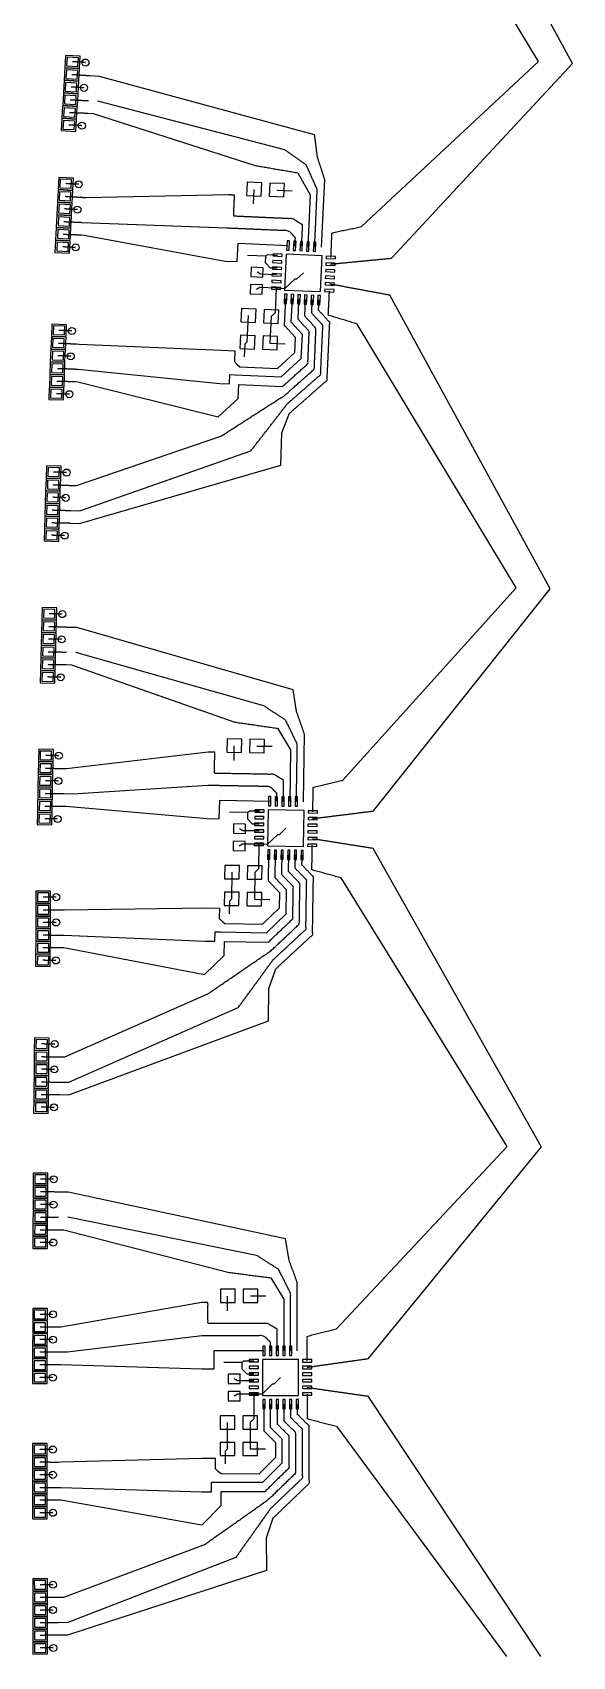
# Model space of a CAD drawing. Header units: millimetres. Extents: x 205 to 336, y 438 to 916.
# Drawn here: x 212.5 to 253, y 438 to 559.9 of the extents above; entities that cross this region are included whole.
import ezdxf

# ---------------------------------------------------------------- set-up
doc = ezdxf.new("R2010")
doc.units = ezdxf.units.MM
doc.header["$MEASUREMENT"] = 0
doc.layers.add('1_top copper', color=18, linetype='Continuous', true_color=0x000000)

msp = doc.modelspace()

# ---------------------------------------------------------------- linework, layer by layer
at = {"layer": '1_top copper'}
for p, q in [((253.03, 557.59), (241.52, 578.87)), ((250.49, 557.75), (239.03, 576.76)), ((237.21, 545.35), (250.49, 557.75)), ((239.45, 542.98), (253.03, 557.59)), ((216.83, 556.69), (217.53, 556.65)), ((217.53, 556.65), (233.66, 552.27)), ((216.67, 553.87), (217.07, 553.84)), ((217.07, 553.84), (229.24, 549.94)), ((231.45, 551.11), (217.43, 554.77)), ((216.33, 547.55), (216.53, 547.54)), ((216.53, 547.54), (227.2, 547.76)), ((216.24, 545.67), (216.94, 545.63)), ((216.94, 545.63), (227.09, 545.26)), ((216.19, 544.73), (216.39, 544.72)), ((216.39, 544.72), (226.97, 542.77)), ((251.35, 518.15), (239.33, 540.2)), ((248.81, 518.23), (236.88, 538.04)), ((215.83, 536.54), (216.03, 536.53)), ((216.03, 536.53), (226.68, 536.07)), ((215.75, 534.66), (215.95, 534.65)), ((215.95, 534.65), (226.57, 533.57)), ((215.72, 533.72), (215.92, 533.71)), ((215.92, 533.71), (226.46, 531.07)), ((215.83, 525.91), (226.65, 529.61)), ((216.08, 524.01), (228.91, 528.53)), ((216.04, 523.07), (231.16, 527.45)), ((215.43, 525.92), (215.83, 525.91)), ((215.34, 523.1), (216.04, 523.07)), ((215.37, 524.04), (216.08, 524.01)), ((235.79, 503.78), (248.81, 518.23)), ((238.1, 501.48), (251.35, 518.15)), ((215.12, 515.29), (215.82, 515.27)), ((215.82, 515.27), (232.05, 510.6)), ((229.88, 509.38), (215.78, 513.39)), ((215.05, 512.47), (215.45, 512.46)), ((215.45, 512.46), (227.7, 508.15)), ((215.07, 504.66), (225.71, 505.92)), ((214.87, 504.66), (215.07, 504.66)), ((214.84, 502.78), (215.54, 502.76)), ((215.54, 502.76), (225.67, 503.42)), ((214.82, 501.84), (215.02, 501.83)), ((215.02, 501.83), (225.63, 500.92)), ((238.05, 498.69), (250.67, 476.27)), ((248.13, 476.29), (235.67, 496.46)), ((214.69, 494.05), (214.89, 494.05)), ((214.89, 494.05), (225.52, 494.21)), ((214.68, 492.16), (214.88, 492.16)), ((214.88, 492.16), (225.48, 491.71)), ((214.68, 491.22), (214.88, 491.22)), ((214.88, 491.22), (225.44, 489.21)), ((214.96, 483.01), (225.68, 487.75)), ((215.25, 481.12), (227.96, 486.73)), ((215.24, 480.18), (230.24, 485.72)), ((214.56, 483.01), (214.96, 483.01)), ((214.55, 481.13), (215.25, 481.12)), ((214.54, 480.19), (215.24, 480.18)), ((235.34, 462.61), (248.13, 476.29)), ((250.67, 476.27), (237.68, 460.34)), ((215.19, 472.86), (214.49, 472.87)), ((231.5, 469.37), (215.19, 472.86)), ((229.34, 468.11), (215.18, 470.98)), ((214.47, 470.04), (214.87, 470.04)), ((214.87, 470.04), (227.18, 466.85)), ((225.23, 464.58), (214.65, 462.72)), ((214.65, 462.72), (214.45, 462.72)), ((225.23, 462.08), (215.15, 460.84)), ((214.64, 459.9), (214.44, 459.9)), ((215.15, 460.84), (214.45, 460.84)), ((225.23, 459.58), (214.64, 459.9)), ((237.68, 457.55), (250.63, 438)), ((235.33, 455.29), (248.09, 438)), ((214.64, 452.58), (214.44, 452.57)), ((225.22, 452.87), (214.64, 452.58)), ((214.44, 450.69), (214.64, 450.69)), ((214.64, 450.69), (225.22, 450.37)), ((214.64, 449.75), (214.44, 449.75)), ((225.22, 447.87), (214.64, 449.75)), ((225.48, 446.42), (214.86, 442.43)), ((227.78, 445.44), (215.17, 440.55)), ((230.08, 444.46), (215.16, 439.6)), ((214.86, 442.43), (214.46, 442.43)), ((215.17, 440.55), (214.46, 440.54)), ((215.16, 439.6), (214.46, 439.6))]:
    msp.add_line(p, q, dxfattribs=at)
for points in [[(216, 556.3), (216.05, 557.2), (214.95, 557.26), (214.9, 556.36)], [(216.05, 557.25), (216.1, 558.14), (215, 558.21), (214.95, 557.31)], [(215.93, 557.38), (215.97, 558.03), (215.12, 558.08), (215.08, 557.43)], [(215.94, 555.35), (215.99, 556.25), (214.89, 556.31), (214.84, 555.41)], [(215.82, 555.48), (215.86, 556.13), (215.01, 556.18), (214.97, 555.53)], [(215.88, 556.43), (215.92, 557.08), (215.07, 557.13), (215.03, 556.48)], [(215.89, 554.4), (215.94, 555.3), (214.84, 555.36), (214.79, 554.46)], [(215.77, 554.53), (215.81, 555.18), (214.96, 555.23), (214.92, 554.58)], [(215.83, 553.45), (215.88, 554.35), (214.78, 554.41), (214.73, 553.52)], [(215.71, 553.58), (215.75, 554.23), (214.9, 554.28), (214.86, 553.63)], [(215.78, 552.5), (215.83, 553.4), (214.73, 553.47), (214.68, 552.57)], [(215.66, 552.64), (215.7, 553.28), (214.85, 553.33), (214.81, 552.68)], [(215.55, 548.1), (215.59, 549), (214.49, 549.05), (214.45, 548.16)], [(215.43, 548.23), (215.46, 548.88), (214.61, 548.92), (214.58, 548.27)], [(229.68, 547.65), (229.72, 548.65), (228.63, 548.7), (228.58, 547.7)], [(215.5, 547.15), (215.54, 548.05), (214.44, 548.11), (214.4, 547.21)], [(215.38, 547.28), (215.41, 547.93), (214.56, 547.97), (214.53, 547.33)], [(231.38, 547.58), (231.42, 548.58), (230.32, 548.62), (230.28, 547.63)], [(215.45, 546.2), (215.5, 547.1), (214.4, 547.16), (214.35, 546.26)], [(215.33, 546.34), (215.37, 546.98), (214.52, 547.03), (214.48, 546.38)], [(215.36, 544.31), (215.4, 545.21), (214.3, 545.26), (214.26, 544.36)], [(215.41, 545.26), (215.45, 546.15), (214.35, 546.21), (214.31, 545.31)], [(215.24, 544.44), (215.27, 545.09), (214.42, 545.13), (214.39, 544.48)], [(215.29, 545.39), (215.32, 546.04), (214.47, 546.08), (214.44, 545.43)], [(215.31, 543.36), (215.36, 544.26), (214.26, 544.31), (214.21, 543.41)], [(215.19, 543.49), (215.23, 544.14), (214.38, 544.18), (214.34, 543.53)], [(231.77, 543.58), (231.8, 544.28), (231.62, 544.29), (231.59, 543.59)], [(232.26, 543.56), (232.3, 544.26), (232.12, 544.26), (232.09, 543.57)], [(232.76, 543.54), (232.79, 544.23), (232.62, 544.24), (232.59, 543.55)], [(233.26, 543.52), (233.29, 544.21), (233.12, 544.22), (233.09, 543.52)], [(233.76, 543.49), (233.79, 544.19), (233.62, 544.2), (233.59, 543.5)], [(230.54, 542.65), (231.23, 542.62), (231.24, 542.79), (230.55, 542.82)], [(230.56, 543.15), (231.25, 543.12), (231.26, 543.29), (230.57, 543.32)], [(234.14, 540.47), (234.26, 543.17), (231.56, 543.29), (231.44, 540.59)], [(234.53, 542.47), (235.23, 542.44), (235.24, 542.61), (234.54, 542.64)], [(234.56, 542.97), (235.25, 542.94), (235.26, 543.11), (234.56, 543.14)], [(229.81, 541.56), (229.84, 542.26), (228.94, 542.3), (228.91, 541.6)], [(230.49, 541.65), (231.19, 541.62), (231.2, 541.79), (230.5, 541.82)], [(230.52, 542.15), (231.21, 542.12), (231.22, 542.29), (230.52, 542.32)], [(234.49, 541.47), (235.18, 541.44), (235.19, 541.61), (234.5, 541.65)], [(234.51, 541.97), (235.21, 541.94), (235.21, 542.11), (234.52, 542.14)], [(229.75, 540.27), (229.78, 540.97), (228.89, 541.01), (228.85, 540.31)], [(230.45, 540.65), (231.14, 540.62), (231.15, 540.79), (230.46, 540.82)], [(230.47, 541.15), (231.17, 541.12), (231.17, 541.29), (230.48, 541.32)], [(231.59, 539.59), (231.62, 540.28), (231.44, 540.29), (231.41, 539.59)], [(232.09, 539.56), (232.12, 540.26), (231.94, 540.27), (231.91, 539.57)], [(232.59, 539.54), (232.62, 540.24), (232.44, 540.24), (232.41, 539.55)], [(233.09, 539.52), (233.12, 540.21), (232.94, 540.22), (232.91, 539.53)], [(233.59, 539.5), (233.62, 540.19), (233.44, 540.2), (233.41, 539.51)], [(234.09, 539.48), (234.12, 540.17), (233.94, 540.18), (233.91, 539.48)], [(234.44, 540.47), (235.14, 540.44), (235.15, 540.62), (234.45, 540.65)], [(234.47, 540.97), (235.16, 540.94), (235.17, 541.11), (234.47, 541.15)], [(229.26, 538.16), (229.3, 539.16), (228.21, 539.21), (228.16, 538.21)], [(230.96, 538.09), (231, 539.08), (229.9, 539.13), (229.86, 538.13)], [(215.04, 537.09), (215.07, 537.99), (213.97, 538.03), (213.94, 537.13)], [(214.92, 537.22), (214.94, 537.87), (214.09, 537.9), (214.07, 537.25)], [(215, 536.14), (215.04, 537.04), (213.94, 537.08), (213.9, 536.18)], [(214.88, 536.27), (214.91, 536.92), (214.06, 536.95), (214.03, 536.3)], [(229.17, 536.16), (229.22, 537.16), (228.12, 537.21), (228.07, 536.21)], [(230.87, 536.09), (230.91, 537.09), (229.82, 537.14), (229.77, 536.14)], [(214.96, 535.19), (215, 536.09), (213.9, 536.13), (213.86, 535.23)], [(214.84, 535.32), (214.87, 535.97), (214.02, 536), (213.99, 535.35)], [(214.89, 533.29), (214.92, 534.19), (213.82, 534.23), (213.79, 533.33)], [(214.92, 534.24), (214.96, 535.14), (213.86, 535.18), (213.82, 534.28)], [(214.77, 533.42), (214.79, 534.07), (213.94, 534.1), (213.92, 533.45)], [(214.8, 534.37), (214.83, 535.02), (213.98, 535.05), (213.95, 534.4)], [(214.85, 532.34), (214.88, 533.24), (213.78, 533.28), (213.75, 532.38)], [(214.73, 532.47), (214.75, 533.12), (213.9, 533.15), (213.88, 532.5)], [(214.64, 526.46), (214.67, 527.36), (213.57, 527.39), (213.54, 526.49)], [(214.52, 526.59), (214.54, 527.24), (213.69, 527.26), (213.67, 526.61)], [(214.61, 525.51), (214.64, 526.41), (213.54, 526.44), (213.51, 525.54)], [(214.49, 525.64), (214.51, 526.29), (213.66, 526.31), (213.64, 525.66)], [(214.55, 523.61), (214.58, 524.51), (213.48, 524.54), (213.45, 523.64)], [(214.58, 524.56), (214.61, 525.46), (213.51, 525.49), (213.48, 524.59)], [(214.43, 523.74), (214.45, 524.39), (213.6, 524.42), (213.58, 523.77)], [(214.46, 524.69), (214.48, 525.34), (213.63, 525.36), (213.61, 524.71)], [(214.52, 522.66), (214.55, 523.56), (213.45, 523.59), (213.42, 522.7)], [(214.4, 522.79), (214.42, 523.44), (213.57, 523.47), (213.55, 522.82)], [(214.49, 521.71), (214.52, 522.61), (213.42, 522.65), (213.39, 521.75)], [(214.37, 521.84), (214.39, 522.49), (213.54, 522.52), (213.52, 521.87)], [(214.3, 514.88), (214.32, 515.78), (213.22, 515.8), (213.2, 514.9)], [(214.32, 515.83), (214.34, 516.72), (213.24, 516.75), (213.22, 515.85)], [(214.2, 515.95), (214.21, 516.6), (213.37, 516.62), (213.35, 515.97)], [(214.27, 513.93), (214.29, 514.83), (213.2, 514.85), (213.17, 513.95)], [(214.15, 514.05), (214.17, 514.7), (213.32, 514.73), (213.3, 514.08)], [(214.17, 515), (214.19, 515.65), (213.34, 515.67), (213.32, 515.03)], [(214.25, 512.98), (214.27, 513.88), (213.17, 513.9), (213.15, 513)], [(214.13, 513.1), (214.14, 513.75), (213.29, 513.78), (213.28, 513.13)], [(214.22, 512.03), (214.25, 512.93), (213.15, 512.95), (213.12, 512.05)], [(214.1, 512.15), (214.12, 512.8), (213.27, 512.83), (213.25, 512.18)], [(214.2, 511.08), (214.22, 511.98), (213.12, 512), (213.1, 511.1)], [(214.08, 511.2), (214.09, 511.85), (213.24, 511.88), (213.23, 511.23)], [(214.07, 505.19), (214.09, 506.09), (212.99, 506.11), (212.97, 505.21)], [(228.2, 505.87), (228.22, 506.87), (227.12, 506.89), (227.1, 505.89)], [(229.9, 505.85), (229.92, 506.85), (228.82, 506.86), (228.8, 505.86)], [(214.05, 504.24), (214.07, 505.14), (212.97, 505.16), (212.95, 504.26)], [(213.93, 504.37), (213.94, 505.02), (213.09, 505.03), (213.08, 504.38)], [(213.95, 505.32), (213.96, 505.97), (213.11, 505.98), (213.1, 505.33)], [(214.03, 503.29), (214.05, 504.19), (212.95, 504.21), (212.93, 503.31)], [(213.91, 503.42), (213.92, 504.07), (213.07, 504.08), (213.06, 503.43)], [(214.02, 502.34), (214.03, 503.24), (212.93, 503.26), (212.92, 502.36)], [(213.89, 502.47), (213.91, 503.12), (213.06, 503.13), (213.04, 502.48)], [(230.4, 501.86), (230.41, 502.56), (230.23, 502.56), (230.22, 501.87)], [(230.9, 501.86), (230.91, 502.55), (230.73, 502.55), (230.72, 501.86)], [(231.4, 501.85), (231.41, 502.54), (231.23, 502.55), (231.22, 501.85)], [(231.9, 501.84), (231.91, 502.53), (231.73, 502.54), (231.72, 501.84)], [(232.4, 501.83), (232.41, 502.53), (232.23, 502.53), (232.22, 501.83)], [(213.98, 500.44), (214, 501.34), (212.9, 501.36), (212.88, 500.46)], [(214, 501.39), (214.01, 502.29), (212.91, 502.31), (212.9, 501.41)], [(213.86, 500.57), (213.87, 501.22), (213.02, 501.23), (213.01, 500.58)], [(213.87, 501.52), (213.89, 502.17), (213.04, 502.18), (213.02, 501.53)], [(229.2, 501.39), (229.9, 501.38), (229.9, 501.56), (229.21, 501.57)], [(232.86, 498.82), (232.9, 501.52), (230.21, 501.57), (230.16, 498.87)], [(233.2, 501.33), (233.9, 501.32), (233.9, 501.49), (233.21, 501.5)], [(228.5, 499.79), (228.51, 500.49), (227.61, 500.51), (227.6, 499.81)], [(229.18, 499.89), (229.87, 499.88), (229.88, 500.06), (229.18, 500.07)], [(229.19, 500.39), (229.88, 500.38), (229.89, 500.56), (229.19, 500.57)], [(229.2, 500.89), (229.89, 500.88), (229.89, 501.06), (229.2, 501.07)], [(233.18, 499.83), (233.87, 499.82), (233.88, 499.99), (233.18, 500)], [(233.19, 500.33), (233.88, 500.32), (233.89, 500.49), (233.19, 500.5)], [(233.2, 500.83), (233.89, 500.82), (233.89, 500.99), (233.2, 501)], [(228.48, 498.49), (228.49, 499.19), (227.59, 499.21), (227.58, 498.51)], [(229.16, 498.89), (229.86, 498.88), (229.86, 499.06), (229.17, 499.07)], [(229.17, 499.39), (229.87, 499.38), (229.87, 499.56), (229.17, 499.57)], [(233.16, 498.83), (233.86, 498.82), (233.86, 498.99), (233.17, 499)], [(233.17, 499.33), (233.87, 499.32), (233.87, 499.49), (233.17, 499.5)], [(230.33, 497.87), (230.34, 498.56), (230.17, 498.56), (230.16, 497.87)], [(230.83, 497.86), (230.84, 498.55), (230.67, 498.55), (230.66, 497.86)], [(231.33, 497.85), (231.34, 498.54), (231.17, 498.55), (231.16, 497.85)], [(231.83, 497.84), (231.84, 498.54), (231.67, 498.54), (231.66, 497.84)], [(232.33, 497.83), (232.34, 498.53), (232.17, 498.53), (232.16, 497.84)], [(232.83, 497.82), (232.84, 498.52), (232.67, 498.52), (232.66, 497.83)], [(228.04, 496.38), (228.06, 497.38), (226.96, 497.39), (226.94, 496.39)], [(229.74, 496.35), (229.76, 497.35), (228.66, 497.37), (228.64, 496.37)], [(213.88, 494.56), (213.88, 495.46), (212.78, 495.47), (212.78, 494.57)], [(213.75, 494.69), (213.76, 495.34), (212.91, 495.34), (212.9, 494.69)], [(228.01, 494.38), (228.03, 495.38), (226.93, 495.39), (226.91, 494.39)], [(229.71, 494.35), (229.73, 495.35), (228.63, 495.37), (228.61, 494.37)], [(213.87, 493.61), (213.88, 494.51), (212.78, 494.52), (212.77, 493.62)], [(213.75, 493.74), (213.75, 494.39), (212.9, 494.39), (212.9, 493.74)], [(213.87, 492.66), (213.87, 493.56), (212.77, 493.57), (212.77, 492.67)], [(213.87, 491.71), (213.87, 492.61), (212.77, 492.62), (212.77, 491.72)], [(213.75, 492.79), (213.75, 493.44), (212.9, 493.44), (212.9, 492.79)], [(213.86, 490.76), (213.87, 491.66), (212.77, 491.67), (212.76, 490.77)], [(213.74, 491.84), (213.74, 492.49), (212.89, 492.49), (212.89, 491.84)], [(213.74, 490.89), (213.74, 491.54), (212.89, 491.54), (212.89, 490.89)], [(213.86, 489.81), (213.86, 490.71), (212.76, 490.72), (212.76, 489.82)], [(213.73, 489.94), (213.74, 490.59), (212.89, 490.59), (212.88, 489.94)], [(213.76, 483.53), (213.77, 484.43), (212.67, 484.44), (212.66, 483.54)], [(213.63, 483.66), (213.64, 484.31), (212.79, 484.32), (212.78, 483.67)], [(213.75, 482.58), (213.76, 483.48), (212.66, 483.49), (212.65, 482.59)], [(213.62, 482.71), (213.63, 483.36), (212.78, 483.37), (212.77, 482.72)], [(213.74, 481.63), (213.75, 482.53), (212.65, 482.54), (212.64, 481.64)], [(213.62, 481.76), (213.62, 482.41), (212.77, 482.42), (212.77, 481.77)], [(213.72, 479.73), (213.73, 480.63), (212.63, 480.64), (212.62, 479.74)], [(213.73, 480.68), (213.74, 481.58), (212.64, 481.59), (212.63, 480.69)], [(213.6, 479.86), (213.6, 480.51), (212.75, 480.52), (212.75, 479.87)], [(213.61, 480.81), (213.61, 481.46), (212.76, 481.47), (212.76, 480.82)], [(213.71, 478.78), (213.72, 479.68), (212.62, 479.69), (212.61, 478.79)], [(213.59, 478.91), (213.6, 479.56), (212.75, 479.57), (212.74, 478.92)], [(213.67, 472.43), (213.68, 473.33), (212.58, 473.34), (212.57, 472.44)], [(213.68, 473.38), (213.68, 474.28), (212.58, 474.29), (212.58, 473.39)], [(213.55, 473.51), (213.56, 474.16), (212.71, 474.16), (212.7, 473.51)], [(213.55, 472.56), (213.55, 473.21), (212.7, 473.21), (212.7, 472.56)], [(213.67, 471.48), (213.67, 472.38), (212.57, 472.39), (212.57, 471.49)], [(213.54, 471.61), (213.55, 472.26), (212.7, 472.26), (212.69, 471.61)], [(213.66, 470.53), (213.67, 471.43), (212.57, 471.44), (212.56, 470.54)], [(213.54, 470.66), (213.54, 471.31), (212.69, 471.31), (212.69, 470.66)], [(213.65, 468.63), (213.66, 469.53), (212.56, 469.54), (212.55, 468.64)], [(213.66, 469.58), (213.66, 470.48), (212.56, 470.49), (212.56, 469.59)], [(213.53, 469.71), (213.54, 470.36), (212.69, 470.36), (212.68, 469.71)], [(213.53, 468.76), (213.53, 469.41), (212.68, 469.41), (212.68, 468.76)], [(227.72, 464.58), (227.72, 465.58), (226.62, 465.58), (226.62, 464.58)], [(229.42, 464.58), (229.42, 465.58), (228.32, 465.58), (228.32, 464.58)], [(213.64, 463.24), (213.64, 464.14), (212.54, 464.14), (212.54, 463.24)], [(213.51, 463.36), (213.51, 464.01), (212.66, 464.01), (212.66, 463.36)], [(213.63, 461.34), (213.64, 462.24), (212.54, 462.24), (212.53, 461.34)], [(213.64, 462.29), (213.64, 463.19), (212.54, 463.19), (212.54, 462.29)], [(213.51, 462.41), (213.51, 463.06), (212.66, 463.06), (212.66, 462.41)], [(213.51, 461.46), (213.51, 462.11), (212.66, 462.11), (212.66, 461.46)], [(213.63, 460.39), (213.63, 461.29), (212.53, 461.29), (212.53, 460.39)], [(213.51, 460.51), (213.51, 461.16), (212.66, 461.16), (212.66, 460.51)], [(229.98, 460.61), (229.98, 461.3), (229.8, 461.3), (229.8, 460.61)], [(230.48, 460.61), (230.48, 461.3), (230.3, 461.3), (230.3, 460.61)], [(230.98, 460.6), (230.98, 461.3), (230.8, 461.3), (230.8, 460.6)], [(231.48, 460.6), (231.48, 461.3), (231.3, 461.3), (231.3, 460.6)], [(231.98, 460.6), (231.98, 461.3), (231.8, 461.3), (231.8, 460.6)], [(213.63, 459.44), (213.63, 460.34), (212.53, 460.34), (212.53, 459.44)], [(213.51, 459.56), (213.51, 460.21), (212.66, 460.21), (212.66, 459.56)], [(228.79, 460.12), (229.49, 460.12), (229.49, 460.29), (228.79, 460.29)], [(228.79, 459.62), (229.49, 459.62), (229.49, 459.79), (228.79, 459.79)], [(232.49, 457.6), (232.49, 460.3), (229.79, 460.3), (229.79, 457.6)], [(232.79, 460.11), (233.49, 460.11), (233.49, 460.29), (232.79, 460.29)], [(232.79, 459.61), (233.49, 459.61), (233.49, 459.79), (232.79, 459.79)], [(213.63, 458.49), (213.63, 459.39), (212.53, 459.39), (212.53, 458.49)], [(213.5, 458.61), (213.51, 459.26), (212.66, 459.26), (212.65, 458.61)], [(228.11, 458.5), (228.11, 459.2), (227.21, 459.2), (227.21, 458.5)], [(228.79, 459.12), (229.49, 459.12), (229.49, 459.29), (228.79, 459.29)], [(228.79, 458.62), (229.49, 458.62), (229.49, 458.79), (228.79, 458.79)], [(232.79, 459.11), (233.49, 459.11), (233.49, 459.29), (232.79, 459.29)], [(232.79, 458.61), (233.49, 458.61), (233.49, 458.79), (232.79, 458.79)], [(228.11, 457.2), (228.11, 457.9), (227.21, 457.9), (227.21, 457.2)], [(228.79, 458.12), (229.49, 458.12), (229.49, 458.29), (228.79, 458.29)], [(228.79, 457.62), (229.48, 457.62), (229.49, 457.79), (228.79, 457.79)], [(229.97, 456.61), (229.97, 457.3), (229.8, 457.3), (229.8, 456.61)], [(230.47, 456.61), (230.47, 457.3), (230.3, 457.3), (230.3, 456.61)], [(230.97, 456.6), (230.97, 457.3), (230.8, 457.3), (230.8, 456.6)], [(231.47, 456.6), (231.47, 457.3), (231.3, 457.3), (231.3, 456.6)], [(231.97, 456.6), (231.97, 457.3), (231.8, 457.3), (231.8, 456.6)], [(232.47, 456.6), (232.47, 457.3), (232.3, 457.3), (232.3, 456.6)], [(232.79, 458.11), (233.49, 458.11), (233.49, 458.29), (232.79, 458.29)], [(232.79, 457.61), (233.48, 457.61), (233.49, 457.79), (232.79, 457.79)], [(227.71, 455.08), (227.71, 456.08), (226.61, 456.08), (226.61, 455.08)], [(229.41, 455.08), (229.41, 456.08), (228.31, 456.08), (228.31, 455.08)], [(213.63, 453.09), (213.63, 453.99), (212.53, 453.99), (212.53, 453.09)], [(213.5, 453.21), (213.5, 453.86), (212.65, 453.86), (212.65, 453.21)], [(227.71, 453.08), (227.71, 454.08), (226.61, 454.08), (226.61, 453.08)], [(229.41, 453.08), (229.41, 454.08), (228.31, 454.08), (228.31, 453.08)], [(213.63, 452.14), (213.63, 453.04), (212.53, 453.04), (212.53, 452.14)], [(213.5, 452.26), (213.5, 452.91), (212.65, 452.91), (212.65, 452.26)], [(213.63, 451.19), (213.63, 452.09), (212.53, 452.09), (212.53, 451.19)], [(213.63, 450.24), (213.63, 451.14), (212.53, 451.14), (212.53, 450.24)], [(213.5, 451.31), (213.5, 451.96), (212.65, 451.96), (212.65, 451.31)], [(213.63, 449.29), (213.63, 450.19), (212.53, 450.19), (212.53, 449.29)], [(213.5, 450.36), (213.5, 451.01), (212.65, 451.01), (212.65, 450.36)], [(213.51, 449.41), (213.5, 450.06), (212.65, 450.06), (212.66, 449.41)], [(213.63, 448.34), (213.63, 449.24), (212.53, 449.24), (212.53, 448.34)], [(213.51, 448.46), (213.51, 449.11), (212.66, 449.11), (212.66, 448.46)], [(213.64, 442.94), (213.64, 443.84), (212.54, 443.83), (212.54, 442.93)], [(213.64, 441.99), (213.64, 442.89), (212.54, 442.88), (212.54, 441.98)], [(213.52, 443.06), (213.51, 443.71), (212.66, 443.71), (212.67, 443.06)], [(213.52, 442.11), (213.52, 442.76), (212.67, 442.76), (212.67, 442.11)], [(213.65, 441.04), (213.64, 441.94), (212.54, 441.93), (212.55, 441.03)], [(213.52, 441.16), (213.52, 441.81), (212.67, 441.81), (212.67, 441.16)], [(213.65, 440.09), (213.65, 440.99), (212.55, 440.98), (212.55, 440.08)], [(213.52, 440.21), (213.52, 440.86), (212.67, 440.86), (212.67, 440.21)], [(213.65, 439.14), (213.65, 440.04), (212.55, 440.03), (212.55, 439.13)], [(213.66, 438.19), (213.65, 439.09), (212.55, 439.08), (212.56, 438.18)], [(213.53, 439.26), (213.53, 439.91), (212.68, 439.91), (212.68, 439.26)], [(213.53, 438.31), (213.53, 438.96), (212.68, 438.96), (212.68, 438.31)]]:
    msp.add_lwpolyline(points, close=True, dxfattribs=at)
for points in [[(232.44, 549.39), (233.36, 547.74), (233.19, 543.87)], [(234.42, 548.92), (234.19, 543.82)], [(229.13, 548.15), (229.08, 547.05)], [(230.85, 548.1), (232, 548.05)], [(227.89, 542.73), (227.95, 544.1), (231.69, 543.93)], [(226.97, 542.77), (227.89, 542.73)], [(230.03, 543.13), (228.66, 543.19)], [(230.87, 542.22), (230.37, 542.24), (230.01, 542.63), (230.03, 543.13), (230.16, 543.25), (230.91, 543.22)], [(232.85, 541.88), (232.33, 541.4), (232.21, 541.41), (231.42, 540.69), (230.8, 540.72), (229.58, 540.77), (229.32, 540.64)], [(230.84, 541.72), (229.62, 541.77), (229.38, 541.93)], [(230.8, 540.72), (230.72, 538.87), (230.43, 538.61), (230.34, 536.61), (231.49, 536.56)], [(227.71, 536.02), (227.68, 535.23), (227.89, 534.99), (228.09, 534.83), (230.91, 534.71), (232.21, 535.9), (232.26, 537.03), (231.43, 537.94), (231.52, 539.94)], [(227.73, 534.22), (231.18, 534.07), (232.69, 535.46), (232.77, 537.25), (231.94, 538.17), (232.02, 539.92)], [(232.96, 538.62), (233.01, 539.87)], [(228.44, 535.57), (228.49, 536.54), (228.64, 536.69), (228.73, 538.68)], [(226.68, 536.07), (227.71, 536.02)], [(226.57, 533.57), (227.3, 533.54), (227.33, 534.24)], [(227.33, 534.24), (227.73, 534.22)], [(226.46, 531.07), (227.96, 532.44), (228.01, 533.5)], [(228.01, 533.5), (231.29, 533.36)], [(231.24, 529.87), (231.81, 531.34)], [(231.16, 527.45), (231.24, 529.87)], [(230.91, 507.69), (231.88, 506.06), (231.82, 502.19)], [(232.9, 507.27), (232.82, 502.17)], [(227.63, 506.36), (227.62, 505.26)], [(229.36, 506.35), (230.51, 506.34)], [(226.54, 500.9), (226.57, 502.28), (230.32, 502.21)], [(228.68, 501.37), (227.3, 501.39)], [(229.54, 500.48), (229.04, 500.48), (228.67, 500.87), (228.68, 501.37), (228.8, 501.49), (229.55, 501.48)], [(225.63, 500.92), (226.54, 500.9)], [(231.53, 500.19), (231.02, 499.7), (230.9, 499.7), (230.14, 498.97), (229.51, 498.98), (228.29, 499), (228.04, 498.85)], [(229.53, 499.98), (228.3, 500), (228.06, 500.15)], [(229.51, 498.98), (229.48, 497.13), (229.2, 496.86), (229.17, 494.86), (230.32, 494.84)], [(226.56, 494.19), (226.54, 493.4), (226.77, 493.17), (226.96, 493.02), (229.79, 492.97), (231.06, 494.2), (231.08, 495.33), (230.22, 496.21), (230.25, 498.21)], [(226.63, 492.4), (230.08, 492.34), (231.55, 493.77), (231.58, 495.57), (230.72, 496.46), (230.75, 498.21)], [(231.73, 496.94), (231.75, 498.19)], [(227.3, 493.76), (227.32, 494.74), (227.47, 494.88), (227.5, 496.88)], [(225.52, 494.21), (226.56, 494.19)], [(225.44, 489.21), (226.9, 490.63), (226.92, 491.69)], [(225.48, 491.71), (226.21, 491.7), (226.22, 492.4)], [(226.22, 492.4), (226.63, 492.4)], [(226.92, 491.69), (230.21, 491.63)], [(230.26, 488.14), (230.78, 489.63)], [(230.24, 485.72), (230.26, 488.14)], [(230.4, 466.44), (231.39, 464.83), (231.39, 460.95)], [(232.39, 460.95), (232.39, 466.05)], [(227.14, 465.05), (227.14, 463.95)], [(228.87, 465.08), (230.02, 465.08)], [(229.89, 460.95), (226.14, 460.96), (226.14, 459.58)], [(228.26, 460.08), (226.89, 460.08)], [(229.14, 459.2), (228.64, 459.2), (228.26, 459.58), (228.26, 460.08), (228.39, 460.2), (229.14, 460.2)], [(226.14, 459.58), (225.23, 459.58)], [(231.14, 458.95), (230.64, 458.45), (230.51, 458.45), (229.76, 457.7), (229.14, 457.7), (227.91, 457.7), (227.66, 457.55)], [(229.14, 458.7), (227.91, 458.7), (227.66, 458.85)], [(229.14, 457.7), (229.14, 455.85), (228.86, 455.58), (228.86, 453.58), (230.01, 453.58)], [(229.89, 456.95), (229.89, 454.95), (230.76, 454.08), (230.76, 452.95), (229.51, 451.7), (226.68, 451.71), (226.48, 451.86), (226.26, 452.08), (226.26, 452.87)], [(226.36, 451.08), (229.81, 451.08), (231.26, 452.53), (231.26, 454.33), (230.39, 455.2), (230.39, 456.95)], [(231.39, 456.95), (231.39, 455.7)], [(227.01, 452.46), (227.01, 453.43), (227.16, 453.58), (227.16, 455.58)], [(226.26, 452.87), (225.22, 452.87)], [(225.22, 450.37), (225.95, 450.37), (225.95, 451.08)], [(226.66, 450.37), (226.66, 449.31), (225.22, 447.87)], [(225.95, 451.08), (226.36, 451.08)], [(229.95, 450.37), (226.66, 450.37)], [(230.56, 448.38), (230.05, 446.88)], [(230.05, 446.88), (230.08, 444.46)]]:
    msp.add_lwpolyline(points, dxfattribs=at)
for centre in [(216.5, 557.67), (216.39, 555.77), (216.23, 552.93), (215.99, 548.53), (215.9, 546.63), (215.76, 543.79), (215.48, 537.52), (215.4, 535.62), (215.29, 532.77), (215.08, 526.89), (215.02, 524.99), (214.93, 522.15), (214.76, 516.26), (214.71, 514.36), (214.64, 511.52), (214.5, 505.63), (214.47, 503.73), (214.41, 500.88), (214.31, 495.01), (214.3, 493.11), (214.28, 490.26), (214.19, 483.98), (214.17, 482.08), (214.14, 479.23), (214.11, 473.83), (214.1, 471.93), (214.08, 469.08), (214.06, 463.69), (214.06, 461.79), (214.05, 458.94), (214.05, 453.54), (214.05, 451.64), (214.06, 448.79), (214.07, 443.39), (214.07, 441.49), (214.08, 438.64)]:
    msp.add_circle(centre, 0.264, dxfattribs=at)
for points, knots in [([(216.5, 557.67), (216.49, 557.67), (216.48, 557.67), (216, 557.7), (215.53, 557.73)], [0, 0, 0, 0.0353553, 0.0353553, 0.9853553, 0.9853553, 0.9853553]), ([(216.39, 555.77), (216.38, 555.77), (216.37, 555.77), (215.89, 555.8), (215.42, 555.83)], [0, 0, 0, 0.0353553, 0.0353553, 0.9853553, 0.9853553, 0.9853553]), ([(216.23, 552.93), (216.21, 552.93), (216.2, 552.93), (215.73, 552.96), (215.25, 552.98)], [0, 0, 0, 0.0353553, 0.0353553, 0.9853553, 0.9853553, 0.9853553]), ([(233.66, 552.27), (233.77, 551.44), (233.87, 550.61), (234.15, 549.77), (234.42, 548.92)], [3.998617, 3.998617, 3.998617, 5.91041, 5.91041, 8.189625, 8.189625, 8.189625]), ([(233.69, 543.85), (233.79, 546), (233.88, 548.15), (233.47, 549.07), (233.05, 549.99)], [-7.159361, -7.159361, -7.159361, -3.284361, -3.284361, -1.710098, -1.710098, -1.710098]), ([(215.99, 548.53), (215.98, 548.53), (215.97, 548.53), (215.49, 548.56), (215.02, 548.58)], [0, 0, 0, 0.0353553, 0.0353553, 0.9853553, 0.9853553, 0.9853553]), ([(227.2, 547.76), (227.43, 547.75), (227.66, 547.74), (227.62, 546.95), (227.59, 546.16), (229.81, 546.06), (232.03, 545.96), (232.4, 545.74), (232.76, 545.51), (232.73, 544.7), (232.69, 543.89)], [3.998617, 3.998617, 3.998617, 4.460667, 4.460667, 5.585667, 5.585667, 10.035667, 10.035667, 11.096327, 11.096327, 12.721327, 12.721327, 12.721327]), ([(215.9, 546.63), (215.89, 546.63), (215.87, 546.63), (215.4, 546.66), (214.92, 546.68)], [0, 0, 0, 0.0353553, 0.0353553, 0.9853553, 0.9853553, 0.9853553]), ([(227.09, 545.26), (229.41, 545.16), (231.74, 545.06), (231.98, 544.8), (232.22, 544.54), (232.21, 544.22), (232.19, 543.91)], [3.998617, 3.998617, 3.998617, 8.015298, 8.015298, 8.722405, 8.722405, 9.347405, 9.347405, 9.347405]), ([(234.91, 543.04), (234.95, 543.96), (234.99, 544.89), (236.1, 545.12), (237.21, 545.35)], [0, 0, 0, 1.5, 1.5, 2.374258, 2.374258, 2.374258]), ([(215.76, 543.79), (215.75, 543.79), (215.73, 543.79), (215.26, 543.81), (214.79, 543.83)], [0, 0, 0, 0.0353553, 0.0353553, 0.9853553, 0.9853553, 0.9853553]), ([(236.88, 538.04), (235.8, 538.37), (234.71, 538.7), (234.76, 539.62), (234.8, 540.54)], [4.374258, 4.374258, 4.374258, 5.248517, 5.248517, 6.748517, 6.748517, 6.748517]), ([(231.29, 533.36), (232.23, 534.21), (233.18, 535.06), (233.23, 536.27), (233.28, 537.48), (232.87, 537.94), (232.45, 538.4), (232.48, 539.14), (232.51, 539.89)], [10.382426, 10.382426, 10.382426, 12.910394, 12.910394, 15.335394, 15.335394, 16.572831, 16.572831, 18.072831, 18.072831, 18.072831]), ([(231.64, 532.05), (232.89, 533.15), (234.14, 534.24), (234.22, 536.09), (234.31, 537.94), (233.89, 538.39), (233.47, 538.85), (233.49, 539.35), (233.51, 539.85)], [7.938427, 7.938427, 7.938427, 11.262581, 11.262581, 14.962581, 14.962581, 16.200018, 16.200018, 17.200018, 17.200018, 17.200018]), ([(231.81, 531.34), (233.22, 532.58), (234.62, 533.82), (234.72, 535.99), (234.82, 538.17), (234.4, 538.62), (233.98, 539.08), (234, 539.45), (234.01, 539.83)], [8.000103, 8.000103, 8.000103, 11.748436, 11.748436, 16.098436, 16.098436, 17.335872, 17.335872, 18.085872, 18.085872, 18.085872]), ([(226.65, 529.61), (229.06, 531.16), (231.47, 532.7), (232.56, 533.68), (233.66, 534.65), (233.73, 536.18), (233.79, 537.71), (233.38, 538.17), (232.96, 538.62)], [3.998617, 3.998617, 3.998617, 8.800432, 8.800432, 11.732018, 11.732018, 14.794518, 14.794518, 16.031954, 16.031954, 16.031954]), ([(215.48, 537.52), (215.47, 537.52), (215.46, 537.52), (214.98, 537.54), (214.51, 537.56)], [0, 0, 0, 0.0353553, 0.0353553, 0.9853553, 0.9853553, 0.9853553]), ([(215.4, 535.62), (215.39, 535.62), (215.38, 535.62), (214.9, 535.64), (214.43, 535.66)], [0, 0, 0, 0.0353553, 0.0353553, 0.9853553, 0.9853553, 0.9853553]), ([(215.29, 532.77), (215.28, 532.77), (215.27, 532.77), (214.79, 532.79), (214.32, 532.81)], [0, 0, 0, 0.0353553, 0.0353553, 0.9853553, 0.9853553, 0.9853553]), ([(215.08, 526.89), (215.07, 526.89), (215.05, 526.89), (214.58, 526.91), (214.1, 526.93)], [0, 0, 0, 0.0353553, 0.0353553, 0.9853553, 0.9853553, 0.9853553]), ([(215.02, 524.99), (215.01, 525), (214.99, 525), (214.52, 525.01), (214.04, 525.03)], [0, 0, 0, 0.0353553, 0.0353553, 0.9853553, 0.9853553, 0.9853553]), ([(214.93, 522.15), (214.91, 522.15), (214.9, 522.15), (214.43, 522.16), (213.95, 522.18)], [0, 0, 0, 0.0353553, 0.0353553, 0.9853553, 0.9853553, 0.9853553]), ([(214.76, 516.26), (214.74, 516.26), (214.73, 516.26), (214.26, 516.28), (213.78, 516.29)], [0, 0, 0, 0.0353553, 0.0353553, 0.9853553, 0.9853553, 0.9853553]), ([(214.71, 514.36), (214.7, 514.37), (214.68, 514.37), (214.21, 514.38), (213.73, 514.39)], [0, 0, 0, 0.0353553, 0.0353553, 0.9853553, 0.9853553, 0.9853553]), ([(214.64, 511.52), (214.62, 511.52), (214.61, 511.52), (214.14, 511.53), (213.66, 511.54)], [0, 0, 0, 0.0353553, 0.0353553, 0.9853553, 0.9853553, 0.9853553]), ([(232.05, 510.6), (232.18, 509.78), (232.31, 508.95), (232.61, 508.11), (232.9, 507.27)], [3.998617, 3.998617, 3.998617, 5.91041, 5.91041, 8.189625, 8.189625, 8.189625]), ([(232.32, 502.18), (232.35, 504.33), (232.39, 506.49), (231.95, 507.4), (231.51, 508.31)], [-7.159361, -7.159361, -7.159361, -3.284361, -3.284361, -1.710098, -1.710098, -1.710098]), ([(214.5, 505.63), (214.49, 505.63), (214.48, 505.63), (214, 505.64), (213.53, 505.65)], [0, 0, 0, 0.0353553, 0.0353553, 0.9853553, 0.9853553, 0.9853553]), ([(225.71, 505.92), (225.95, 505.91), (226.18, 505.91), (226.16, 505.12), (226.15, 504.33), (228.38, 504.29), (230.6, 504.25), (230.97, 504.04), (231.34, 503.82), (231.33, 503.01), (231.32, 502.2)], [3.998617, 3.998617, 3.998617, 4.460667, 4.460667, 5.585667, 5.585667, 10.035667, 10.035667, 11.096327, 11.096327, 12.721327, 12.721327, 12.721327]), ([(214.47, 503.73), (214.45, 503.73), (214.44, 503.73), (213.97, 503.74), (213.49, 503.75)], [0, 0, 0, 0.0353553, 0.0353553, 0.9853553, 0.9853553, 0.9853553]), ([(233.55, 501.41), (233.57, 502.33), (233.58, 503.26), (234.69, 503.52), (235.79, 503.78)], [0, 0, 0, 1.5, 1.5, 2.374258, 2.374258, 2.374258]), ([(225.67, 503.42), (228, 503.38), (230.33, 503.34), (230.58, 503.08), (230.83, 502.83), (230.82, 502.52), (230.82, 502.21)], [3.998617, 3.998617, 3.998617, 8.015298, 8.015298, 8.722405, 8.722405, 9.347405, 9.347405, 9.347405]), ([(214.41, 500.88), (214.4, 500.88), (214.39, 500.88), (213.91, 500.89), (213.44, 500.9)], [0, 0, 0, 0.0353553, 0.0353553, 0.9853553, 0.9853553, 0.9853553]), ([(235.67, 496.46), (234.57, 496.76), (233.48, 497.06), (233.5, 497.99), (233.51, 498.91)], [4.374258, 4.374258, 4.374258, 5.248517, 5.248517, 6.748517, 6.748517, 6.748517]), ([(230.21, 491.63), (231.13, 492.51), (232.05, 493.38), (232.07, 494.6), (232.09, 495.81), (231.66, 496.25), (231.22, 496.7), (231.24, 497.45), (231.25, 498.2)], [10.382426, 10.382426, 10.382426, 12.910394, 12.910394, 15.335394, 15.335394, 16.572831, 16.572831, 18.072831, 18.072831, 18.072831]), ([(230.59, 490.33), (231.81, 491.46), (233.03, 492.59), (233.06, 494.44), (233.09, 496.29), (232.66, 496.74), (232.23, 497.18), (232.24, 497.68), (232.25, 498.18)], [7.938427, 7.938427, 7.938427, 11.262581, 11.262581, 14.962581, 14.962581, 16.200018, 16.200018, 17.200018, 17.200018, 17.200018]), ([(230.78, 489.63), (232.15, 490.91), (233.53, 492.18), (233.56, 494.36), (233.6, 496.53), (233.17, 496.98), (232.74, 497.42), (232.74, 497.8), (232.75, 498.17)], [8.000103, 8.000103, 8.000103, 11.748436, 11.748436, 16.098436, 16.098436, 17.335872, 17.335872, 18.085872, 18.085872, 18.085872]), ([(225.68, 487.75), (228.04, 489.37), (230.4, 490.98), (231.47, 491.98), (232.54, 492.99), (232.56, 494.52), (232.59, 496.05), (232.16, 496.49), (231.73, 496.94)], [3.998617, 3.998617, 3.998617, 8.800432, 8.800432, 11.732018, 11.732018, 14.794518, 14.794518, 16.031954, 16.031954, 16.031954]), ([(214.31, 495.01), (214.29, 495.01), (214.28, 495.01), (213.81, 495.01), (213.33, 495.02)], [0, 0, 0, 0.0353553, 0.0353553, 0.9853553, 0.9853553, 0.9853553]), ([(214.3, 493.11), (214.28, 493.11), (214.27, 493.11), (213.8, 493.11), (213.32, 493.12)], [0, 0, 0, 0.0353553, 0.0353553, 0.9853553, 0.9853553, 0.9853553]), ([(214.28, 490.26), (214.27, 490.26), (214.26, 490.26), (213.78, 490.26), (213.31, 490.27)], [0, 0, 0, 0.0353553, 0.0353553, 0.9853553, 0.9853553, 0.9853553]), ([(214.19, 483.98), (214.17, 483.98), (214.16, 483.98), (213.69, 483.98), (213.21, 483.99)], [0, 0, 0, 0.0353553, 0.0353553, 0.9853553, 0.9853553, 0.9853553]), ([(214.17, 482.08), (214.16, 482.08), (214.14, 482.08), (213.67, 482.08), (213.19, 482.09)], [0, 0, 0, 0.0353553, 0.0353553, 0.9853553, 0.9853553, 0.9853553]), ([(214.14, 479.23), (214.13, 479.23), (214.12, 479.23), (213.64, 479.23), (213.17, 479.24)], [0, 0, 0, 0.0353553, 0.0353553, 0.9853553, 0.9853553, 0.9853553]), ([(214.11, 473.83), (214.09, 473.83), (214.08, 473.83), (213.61, 473.83), (213.13, 473.84)], [0, 0, 0, 0.0353553, 0.0353553, 0.9853553, 0.9853553, 0.9853553]), ([(214.1, 471.93), (214.08, 471.93), (214.07, 471.93), (213.6, 471.93), (213.12, 471.94)], [0, 0, 0, 0.0353553, 0.0353553, 0.9853553, 0.9853553, 0.9853553]), ([(214.08, 469.08), (214.07, 469.08), (214.06, 469.08), (213.58, 469.08), (213.11, 469.09)], [0, 0, 0, 0.0353553, 0.0353553, 0.9853553, 0.9853553, 0.9853553]), ([(232.39, 466.05), (232.09, 466.89), (231.78, 467.72), (231.64, 468.54), (231.5, 469.37)], [5.1, 5.1, 5.1, 7.379215, 7.379215, 9.291008, 9.291008, 9.291008]), ([(231.89, 460.95), (231.89, 463.1), (231.89, 465.26), (231.44, 466.16), (230.98, 467.07)], [-7.159361, -7.159361, -7.159361, -3.284361, -3.284361, -1.710098, -1.710098, -1.710098]), ([(230.89, 460.95), (230.89, 461.76), (230.89, 462.58), (230.52, 462.79), (230.14, 463), (227.92, 463), (225.69, 463), (225.69, 463.79), (225.69, 464.58), (225.46, 464.58), (225.23, 464.58)], [0, 0, 0, 1.625, 1.625, 2.68566, 2.68566, 7.13566, 7.13566, 8.26066, 8.26066, 8.72271, 8.72271, 8.72271]), ([(214.06, 463.69), (214.05, 463.69), (214.04, 463.69), (213.56, 463.69), (213.09, 463.69)], [0, 0, 0, 0.0353553, 0.0353553, 0.9853553, 0.9853553, 0.9853553]), ([(233.14, 460.2), (233.14, 461.12), (233.14, 462.05), (234.24, 462.33), (235.34, 462.61)], [0, 0, 0, 1.5, 1.5, 2.374258, 2.374258, 2.374258]), ([(214.06, 461.79), (214.05, 461.79), (214.03, 461.79), (213.56, 461.79), (213.08, 461.79)], [0, 0, 0, 0.0353553, 0.0353553, 0.9853553, 0.9853553, 0.9853553]), ([(230.39, 460.95), (230.39, 461.27), (230.39, 461.58), (230.14, 461.83), (229.89, 462.08), (227.56, 462.08), (225.23, 462.08)], [0, 0, 0, 0.625, 0.625, 1.332107, 1.332107, 5.348788, 5.348788, 5.348788]), ([(214.05, 458.94), (214.04, 458.94), (214.03, 458.94), (213.55, 458.94), (213.08, 458.94)], [0, 0, 0, 0.0353553, 0.0353553, 0.9853553, 0.9853553, 0.9853553]), ([(233.14, 457.7), (233.14, 456.78), (233.14, 455.85), (234.23, 455.57), (235.33, 455.29)], [0, 0, 0, 1.5, 1.5, 2.374258, 2.374258, 2.374258]), ([(230.89, 456.95), (230.89, 456.2), (230.89, 455.45), (231.32, 455.01), (231.76, 454.58), (231.76, 453.36), (231.76, 452.15), (230.85, 451.26), (229.95, 450.37)], [0, 0, 0, 1.5, 1.5, 2.737437, 2.737437, 5.162437, 5.162437, 7.690405, 7.690405, 7.690405]), ([(231.89, 456.95), (231.89, 456.45), (231.89, 455.95), (232.32, 455.51), (232.76, 455.08), (232.76, 453.23), (232.76, 451.38), (231.56, 450.23), (230.36, 449.08)], [0, 0, 0, 1, 1, 2.237437, 2.237437, 5.937437, 5.937437, 9.261591, 9.261591, 9.261591]), ([(232.39, 456.95), (232.39, 456.58), (232.39, 456.2), (232.82, 455.76), (233.26, 455.33), (233.26, 453.15), (233.26, 450.98), (231.91, 449.68), (230.56, 448.38)], [-22.455149, -22.455149, -22.455149, -21.705149, -21.705149, -20.467712, -20.467712, -16.117712, -16.117712, -12.369379, -12.369379, -12.369379]), ([(231.39, 455.7), (231.82, 455.26), (232.26, 454.83), (232.26, 453.3), (232.26, 451.76), (231.21, 450.74), (230.15, 449.72), (227.82, 448.07), (225.48, 446.42)], [0.626471, 0.626471, 0.626471, 1.863908, 1.863908, 4.926408, 4.926408, 7.857993, 7.857993, 12.659808, 12.659808, 12.659808]), ([(214.05, 453.54), (214.04, 453.54), (214.03, 453.54), (213.55, 453.54), (213.08, 453.54)], [0, 0, 0, 0.0353553, 0.0353553, 0.9853553, 0.9853553, 0.9853553]), ([(214.05, 451.64), (214.04, 451.64), (214.03, 451.64), (213.55, 451.64), (213.08, 451.64)], [0, 0, 0, 0.0353553, 0.0353553, 0.9853553, 0.9853553, 0.9853553]), ([(214.06, 448.79), (214.04, 448.79), (214.03, 448.79), (213.56, 448.79), (213.08, 448.79)], [0, 0, 0, 0.0353553, 0.0353553, 0.9853553, 0.9853553, 0.9853553]), ([(214.07, 443.39), (214.05, 443.39), (214.04, 443.39), (213.57, 443.39), (213.09, 443.39)], [0, 0, 0, 0.0353553, 0.0353553, 0.9853553, 0.9853553, 0.9853553]), ([(214.07, 441.49), (214.06, 441.49), (214.05, 441.49), (213.57, 441.49), (213.1, 441.49)], [0, 0, 0, 0.0353553, 0.0353553, 0.9853553, 0.9853553, 0.9853553]), ([(214.08, 438.64), (214.07, 438.64), (214.05, 438.64), (213.58, 438.64), (213.1, 438.64)], [0, 0, 0, 0.0353553, 0.0353553, 0.9853553, 0.9853553, 0.9853553])]:
    msp.add_open_spline(points, degree=2, knots=knots, dxfattribs=at)
for points in [[(215.47, 556.78), (216.15, 556.73), (216.83, 556.69)], [(215.36, 554.88), (216.04, 554.84), (216.72, 554.81)], [(215.31, 553.93), (215.99, 553.9), (216.67, 553.87)], [(229.24, 549.94), (230.84, 549.67), (232.44, 549.39)], [(233.05, 549.99), (232.25, 550.55), (231.45, 551.11)], [(214.97, 547.63), (215.65, 547.59), (216.33, 547.55)], [(214.88, 545.73), (215.56, 545.7), (216.24, 545.67)], [(214.83, 544.78), (215.51, 544.76), (216.19, 544.73)], [(234.88, 542.54), (237.17, 542.76), (239.45, 542.98)], [(239.33, 540.2), (237.07, 540.62), (234.82, 541.04)], [(214.47, 536.61), (215.15, 536.58), (215.83, 536.54)], [(214.39, 534.71), (215.07, 534.69), (215.75, 534.66)], [(214.35, 533.76), (215.04, 533.74), (215.72, 533.72)], [(228.91, 528.53), (230.28, 530.29), (231.64, 532.05)], [(214.07, 525.98), (214.75, 525.95), (215.43, 525.92)], [(213.98, 523.13), (214.66, 523.11), (215.34, 523.1)], [(214.01, 524.08), (214.69, 524.06), (215.37, 524.04)], [(213.76, 515.34), (214.44, 515.32), (215.12, 515.29)], [(213.71, 513.44), (214.39, 513.42), (215.07, 513.41)], [(213.69, 512.49), (214.37, 512.48), (215.05, 512.47)], [(231.51, 508.31), (230.69, 508.84), (229.88, 509.38)], [(227.7, 508.15), (229.3, 507.92), (230.91, 507.69)], [(213.51, 504.7), (214.19, 504.68), (214.87, 504.66)], [(213.47, 502.8), (214.16, 502.79), (214.84, 502.78)], [(213.46, 501.85), (214.14, 501.84), (214.82, 501.84)], [(233.54, 500.91), (235.82, 501.19), (238.1, 501.48)], [(233.52, 499.41), (235.79, 499.05), (238.05, 498.69)], [(213.33, 494.07), (214.01, 494.06), (214.69, 494.05)], [(213.32, 492.17), (214, 492.17), (214.68, 492.16)], [(213.31, 491.22), (213.99, 491.22), (214.68, 491.22)], [(227.96, 486.73), (229.28, 488.53), (230.59, 490.33)], [(213.2, 483.04), (213.88, 483.02), (214.56, 483.01)], [(213.19, 481.14), (213.87, 481.13), (214.55, 481.13)], [(213.18, 480.19), (213.86, 480.19), (214.54, 480.19)], [(214.49, 472.87), (213.81, 472.88), (213.13, 472.89)], [(213.12, 470.99), (213.8, 470.99), (214.48, 470.98)], [(213.11, 470.04), (213.79, 470.04), (214.47, 470.04)], [(230.98, 467.07), (230.16, 467.59), (229.34, 468.11)], [(227.18, 466.85), (228.79, 466.64), (230.4, 466.44)], [(214.45, 462.72), (213.77, 462.73), (213.09, 462.74)], [(214.45, 460.84), (213.76, 460.84), (213.08, 460.84)], [(214.44, 459.9), (213.76, 459.89), (213.08, 459.89)], [(237.68, 460.34), (235.41, 460.02), (233.14, 459.7)], [(233.14, 458.2), (235.41, 457.88), (237.68, 457.55)], [(214.44, 452.57), (213.76, 452.58), (213.08, 452.59)], [(213.08, 450.69), (213.76, 450.69), (214.44, 450.69)], [(214.44, 449.75), (213.76, 449.74), (213.08, 449.74)], [(230.36, 449.08), (229.07, 447.26), (227.78, 445.44)], [(214.46, 442.43), (213.77, 442.43), (213.09, 442.44)], [(214.46, 440.54), (213.78, 440.54), (213.1, 440.54)], [(214.46, 439.6), (213.78, 439.59), (213.1, 439.59)]]:
    msp.add_open_spline(points, degree=2, dxfattribs=at)

doc.saveas('drawing.dxf')
